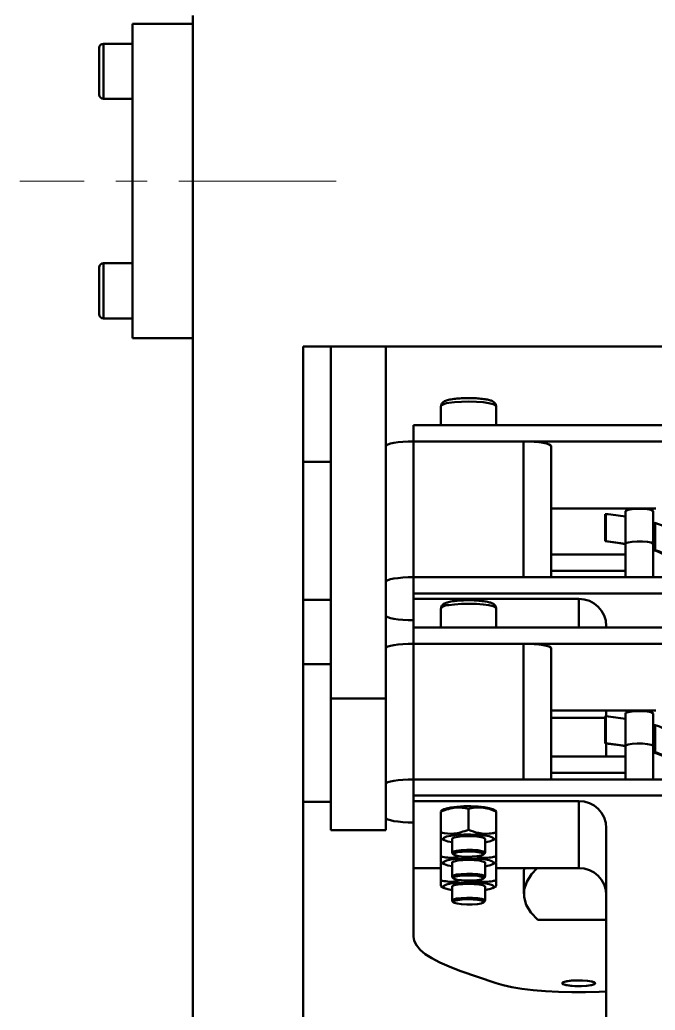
# Model space of a CAD drawing. Header units: millimetres. Extents: x 141 to 982, y 511 to 1105.
# Drawn here: x 603.8 to 642.3, y 941.4 to 1001.3 of the extents above; entities that cross this region are included whole.
import ezdxf

# ---------------------------------------------------------------- set-up
doc = ezdxf.new("R2010")
doc.units = ezdxf.units.MM
doc.header["$LTSCALE"] = 0.3
doc.linetypes.add('CENTER', pattern=[50.8, 31.75, -6.35, 6.35, -6.35])
doc.layers.add('粗实线', color=7, linetype='Continuous', lineweight=50)
doc.layers.add('细点画线', color=1, linetype='CENTER', lineweight=18)

msp = doc.modelspace()

# ---------------------------------------------------------------- linework, layer by layer
at = {"layer": '粗实线'}
for p, q in [((614.312, 1001.505), (614.312, 991.505)), ((614.312, 1001.005), (610.645, 1001.005)), ((610.645, 1001.005), (610.645, 996.255)), ((610.645, 999.811), (608.895, 999.811)), ((608.895, 999.811), (608.895, 999.587)), ((608.645, 999.371), (608.645, 999.561)), ((608.645, 996.727), (608.645, 999.371)), ((608.895, 999.587), (608.895, 996.477)), ((608.895, 996.477), (610.645, 996.477)), ((610.645, 996.255), (610.645, 982.005)), ((614.312, 991.505), (614.312, 891.505)), ((610.645, 986.532), (608.895, 986.532)), ((608.895, 986.532), (608.895, 986.308)), ((608.645, 986.092), (608.645, 986.282)), ((608.645, 983.448), (608.645, 986.092)), ((608.895, 986.308), (608.895, 983.198)), ((608.895, 983.198), (610.645, 983.198)), ((610.645, 982.005), (614.312, 982.005)), ((780.978, 981.505), (620.978, 981.505)), ((620.978, 981.505), (620.978, 908.171)), ((622.645, 960.199), (622.645, 981.505)), ((625.978, 963.235), (625.978, 981.505)), ((629.312, 977.88), (629.312, 976.736)), ((632.645, 976.736), (632.645, 977.88)), ((627.645, 976.736), (764.312, 976.736)), ((627.645, 976.736), (627.645, 975.751)), ((627.645, 975.751), (627.645, 967.544)), ((627.645, 975.751), (634.312, 975.751)), ((627.645, 975.751), (764.312, 975.751)), ((634.312, 967.544), (634.312, 975.751)), ((635.978, 975.462), (635.978, 967.544)), ((622.645, 974.512), (620.978, 974.512)), ((642.312, 971.699), (635.978, 971.699)), ((640.478, 971.533), (640.478, 969.563)), ((642.145, 969.563), (642.145, 971.533)), ((639.274, 971.365), (639.24, 971.355)), ((639.24, 971.355), (639.24, 969.714)), ((639.274, 971.365), (639.274, 969.724)), ((642.239, 970.821), (642.145, 970.85)), ((642.268, 970.824), (642.239, 970.821)), ((642.239, 970.821), (642.239, 969.18)), ((642.268, 970.824), (642.268, 969.182)), ((639.274, 969.724), (639.24, 969.714)), ((640.478, 969.563), (640.478, 967.544)), ((642.145, 967.544), (642.145, 969.563)), ((642.239, 969.18), (642.145, 969.209)), ((642.268, 969.182), (642.239, 969.18)), ((635.978, 968.918), (640.478, 968.918)), ((635.978, 967.933), (640.478, 967.933)), ((627.645, 967.544), (634.312, 967.544)), ((627.645, 967.544), (627.645, 966.56)), ((627.645, 967.544), (764.312, 967.544)), ((620.978, 966.179), (622.645, 966.179)), ((627.645, 966.231), (627.645, 966.56)), ((764.312, 966.56), (627.645, 966.56)), ((627.645, 966.231), (637.645, 966.231)), ((627.645, 966.231), (627.645, 964.509)), ((637.645, 964.509), (637.645, 966.231)), ((629.312, 965.627), (629.299, 965.62)), ((629.312, 965.654), (629.312, 964.509)), ((632.645, 964.509), (632.645, 965.654)), ((632.661, 965.618), (632.645, 965.627)), ((627.645, 964.509), (764.312, 964.509)), ((627.645, 964.509), (627.645, 963.524)), ((639.312, 964.59), (639.312, 964.509)), ((625.978, 955.028), (625.978, 963.235)), ((627.645, 963.524), (627.645, 955.318)), ((627.645, 963.524), (634.312, 963.524)), ((627.645, 963.524), (764.312, 963.524)), ((634.312, 955.318), (634.312, 963.524)), ((635.978, 963.235), (635.978, 955.318)), ((622.645, 962.285), (620.978, 962.285)), ((622.645, 960.199), (625.978, 960.199)), ((622.645, 958.175), (622.645, 960.199)), ((642.312, 959.473), (635.978, 959.473)), ((635.978, 959.044), (639.24, 959.044)), ((639.274, 959.138), (639.24, 959.129)), ((639.24, 959.129), (639.24, 957.487)), ((639.274, 959.138), (639.274, 957.497)), ((639.312, 959.473), (639.312, 959.134)), ((640.478, 959.306), (640.478, 957.336)), ((642.145, 957.336), (642.145, 959.306)), ((642.239, 958.594), (642.145, 958.624)), ((642.268, 958.597), (642.239, 958.594)), ((642.239, 958.594), (642.239, 956.953)), ((642.268, 958.597), (642.268, 956.956)), ((622.645, 958.175), (622.645, 954.084)), ((639.274, 957.497), (639.24, 957.487)), ((639.312, 957.479), (639.312, 956.691)), ((640.478, 957.336), (640.478, 955.318)), ((642.145, 955.318), (642.145, 957.336)), ((635.978, 956.691), (640.478, 956.691)), ((642.239, 956.953), (642.145, 956.982)), ((642.268, 956.956), (642.239, 956.953)), ((635.978, 955.706), (640.478, 955.706)), ((625.978, 954.069), (625.978, 955.028)), ((627.645, 955.318), (634.312, 955.318)), ((627.645, 955.318), (627.645, 954.333)), ((627.645, 955.318), (764.312, 955.318)), ((627.645, 954.004), (627.645, 954.333)), ((764.312, 954.333), (627.645, 954.333)), ((620.978, 953.952), (622.645, 953.952)), ((622.645, 952.252), (622.645, 954.084)), ((625.978, 952.252), (625.978, 954.069)), ((627.645, 954.004), (637.645, 954.004)), ((627.645, 954.004), (627.645, 949.953)), ((637.645, 949.953), (637.645, 954.004)), ((629.51, 953.507), (629.299, 953.393)), ((629.312, 953.375), (629.312, 952.103)), ((629.312, 953.371), (629.312, 953.375)), ((630.978, 953.542), (630.978, 952.271)), ((632.661, 953.391), (632.446, 953.507)), ((632.645, 953.375), (632.645, 953.361)), ((632.645, 953.375), (632.645, 952.103)), ((639.312, 952.363), (639.312, 923.147)), ((622.645, 952.252), (625.978, 952.252)), ((629.299, 951.751), (629.51, 951.637)), ((629.312, 951.744), (629.312, 950.656)), ((629.978, 951.719), (629.978, 950.882)), ((631.978, 950.882), (631.978, 951.719)), ((632.446, 951.637), (632.661, 951.753)), ((632.645, 951.744), (632.645, 950.656)), ((629.994, 950.851), (630.076, 950.771)), ((631.881, 950.771), (631.963, 950.851)), ((629.299, 950.304), (629.51, 950.19)), ((629.312, 950.297), (629.312, 949.209)), ((629.978, 950.272), (629.978, 949.435)), ((631.978, 949.435), (631.978, 950.272)), ((632.446, 950.19), (632.661, 950.306)), ((632.645, 950.297), (632.645, 949.209)), ((627.645, 949.953), (629.312, 949.953)), ((627.645, 945.819), (627.645, 949.953)), ((629.994, 949.404), (630.076, 949.324)), ((631.881, 949.324), (631.963, 949.404)), ((632.645, 949.953), (637.645, 949.953)), ((634.324, 949.718), (634.342, 949.953)), ((634.324, 949.718), (634.324, 948.405)), ((629.299, 948.857), (629.51, 948.743)), ((629.978, 948.825), (629.978, 947.987)), ((631.978, 947.987), (631.978, 948.825)), ((632.446, 948.743), (632.661, 948.859)), ((629.994, 947.957), (630.076, 947.877)), ((631.881, 947.877), (631.963, 947.957)), ((635.167, 946.817), (639.312, 946.817)), ((632.645, 942.989), (630.46, 943.748))]:
    msp.add_line(p, q, dxfattribs=at)
at = {"layer": '粗实线', "flags": 128}
for points in [[(632.645, 977.88), (632.615, 977.935), (632.469, 978.01), (632.213, 978.075), (631.865, 978.125), (631.452, 978.158), (631.003, 978.17), (630.552, 978.16), (630.133, 978.13), (629.777, 978.081)], [(625.978, 975.462), (626.01, 975.518), (626.105, 975.572), (626.259, 975.622), (626.466, 975.666), (626.719, 975.702), (627.007, 975.729), (627.32, 975.746), (627.645, 975.751)], [(634.312, 975.751), (634.637, 975.746), (634.949, 975.729), (635.237, 975.702), (635.49, 975.666), (635.697, 975.622), (635.851, 975.572), (635.946, 975.518), (635.978, 975.462)], [(642.145, 971.533), (642.133, 971.557), (642.016, 971.61), (641.793, 971.651), (641.496, 971.674), (641.171, 971.675), (640.867, 971.655), (640.631, 971.616), (640.499, 971.565), (640.478, 971.533)], [(640.478, 969.552), (640.122, 969.605), (639.24, 969.714)], [(642.145, 969.563), (642.133, 969.588), (642.016, 969.64), (641.793, 969.681), (641.496, 969.704), (641.171, 969.706), (640.867, 969.686), (640.631, 969.647), (640.499, 969.595), (640.478, 969.563)], [(627.645, 967.544), (627.32, 967.539), (627.007, 967.522), (626.719, 967.496), (626.466, 967.46), (626.259, 967.416), (626.105, 967.366), (626.01, 967.311), (625.978, 967.255)], [(632.645, 965.654), (632.615, 965.708), (632.469, 965.783), (632.213, 965.848), (631.865, 965.899), (631.452, 965.931), (631.003, 965.943), (630.552, 965.934), (630.133, 965.903), (629.777, 965.854)], [(625.978, 965.229), (626.01, 965.173), (626.105, 965.118), (626.259, 965.068), (626.466, 965.024), (626.719, 964.988), (627.007, 964.962), (627.32, 964.945), (627.645, 964.94)], [(625.978, 963.235), (626.01, 963.291), (626.105, 963.346), (626.259, 963.396), (626.466, 963.44), (626.719, 963.476), (627.007, 963.502), (627.32, 963.519), (627.645, 963.524)], [(634.312, 963.524), (634.637, 963.519), (634.949, 963.502), (635.237, 963.476), (635.49, 963.44), (635.697, 963.396), (635.851, 963.346), (635.946, 963.291), (635.978, 963.235)], [(642.145, 959.306), (642.133, 959.33), (642.016, 959.383), (641.793, 959.424), (641.496, 959.447), (641.171, 959.449), (640.867, 959.428), (640.631, 959.39), (640.499, 959.338), (640.478, 959.306)], [(640.478, 957.325), (640.122, 957.379), (639.24, 957.487)], [(642.145, 957.336), (642.133, 957.361), (642.016, 957.414), (641.793, 957.455), (641.496, 957.477), (641.171, 957.479), (640.867, 957.459), (640.631, 957.42), (640.499, 957.368), (640.478, 957.336)], [(627.645, 955.318), (627.32, 955.312), (627.007, 955.296), (626.719, 955.269), (626.466, 955.233), (626.259, 955.189), (626.105, 955.139), (626.01, 955.085), (625.978, 955.028)], [(629.51, 953.507), (629.643, 953.56), (629.914, 953.619), (630.272, 953.664), (630.686, 953.689), (631.125, 953.692), (631.551, 953.674), (631.931, 953.636), (632.234, 953.581), (632.435, 953.513), (632.446, 953.507)], [(625.978, 953.002), (626.01, 952.946), (626.105, 952.892), (626.259, 952.841), (626.466, 952.798), (626.719, 952.762), (627.007, 952.735), (627.32, 952.718), (627.645, 952.713)], [(629.978, 951.515), (629.722, 951.563), (629.521, 951.631), (629.438, 951.706), (629.48, 951.782), (629.643, 951.853), (629.914, 951.912), (630.272, 951.957), (630.686, 951.982), (631.125, 951.985), (631.551, 951.967), (631.931, 951.929), (632.234, 951.874), (632.435, 951.806), (632.518, 951.731), (632.476, 951.656), (632.313, 951.585)], [(629.978, 951.719), (629.993, 951.749), (630.112, 951.805)], [(630.112, 951.805), (630.335, 951.852), (630.636, 951.882), (630.978, 951.892), (631.32, 951.882), (631.621, 951.852), (631.844, 951.805), (631.963, 951.749), (631.978, 951.719)], [(632.313, 951.585), (632.042, 951.525), (631.978, 951.515)], [(629.994, 950.851), (629.981, 950.893), (630.064, 950.952), (630.258, 951.002)], [(630.318, 950.91), (630.133, 950.861), (630.062, 950.804), (630.115, 950.746), (630.284, 950.695), (630.548, 950.659), (630.869, 950.641), (631.205, 950.645), (631.511, 950.67), (631.744, 950.712), (631.874, 950.766), (631.883, 950.825), (631.77, 950.88), (631.55, 950.924), (631.253, 950.951), (630.918, 950.958), (630.592, 950.944), (630.318, 950.91)], [(630.258, 951.002), (630.538, 951.038), (630.872, 951.054), (631.218, 951.05), (631.536, 951.026), (631.786, 950.984), (631.939, 950.93), (631.976, 950.87), (631.963, 950.851)], [(629.978, 950.068), (629.722, 950.116), (629.521, 950.184), (629.438, 950.259), (629.48, 950.335), (629.643, 950.405), (629.914, 950.465), (630.272, 950.51), (630.686, 950.534), (631.125, 950.538), (631.551, 950.52), (631.931, 950.482), (632.234, 950.427), (632.435, 950.359), (632.518, 950.284), (632.476, 950.208), (632.313, 950.138)], [(629.978, 950.272), (629.993, 950.302), (630.112, 950.358)], [(630.112, 950.358), (630.335, 950.405), (630.636, 950.435), (630.978, 950.445), (631.32, 950.435), (631.621, 950.405), (631.844, 950.358), (631.963, 950.302), (631.978, 950.272)], [(632.313, 950.138), (632.042, 950.078), (631.978, 950.068)], [(629.994, 949.404), (629.981, 949.446), (630.064, 949.505), (630.258, 949.555)], [(630.318, 949.463), (630.133, 949.414), (630.062, 949.357), (630.115, 949.299), (630.284, 949.248), (630.548, 949.212), (630.869, 949.194), (631.205, 949.198), (631.511, 949.223), (631.744, 949.265), (631.874, 949.319), (631.883, 949.377), (631.77, 949.433), (631.55, 949.477), (631.253, 949.504), (630.918, 949.511), (630.592, 949.497), (630.318, 949.463)], [(630.258, 949.555), (630.538, 949.59), (630.872, 949.607), (631.218, 949.603), (631.536, 949.579), (631.786, 949.537), (631.939, 949.483), (631.976, 949.423), (631.963, 949.404)], [(635.167, 946.817), (634.749, 947.275), (634.473, 947.735), (634.338, 948.197), (634.345, 948.66), (634.495, 949.122), (634.786, 949.582), (635.125, 949.953)], [(629.978, 948.621), (629.722, 948.669), (629.521, 948.737), (629.438, 948.812), (629.48, 948.888), (629.643, 948.958), (629.914, 949.018), (630.272, 949.062), (630.686, 949.087), (631.125, 949.091), (631.551, 949.073), (631.931, 949.035), (632.234, 948.98), (632.435, 948.912), (632.518, 948.837), (632.476, 948.761), (632.313, 948.691)], [(629.978, 948.825), (629.993, 948.855), (630.112, 948.911)], [(630.112, 948.911), (630.335, 948.958), (630.636, 948.988), (630.978, 948.998), (631.32, 948.988), (631.621, 948.958), (631.844, 948.911), (631.963, 948.855), (631.978, 948.825)], [(632.313, 948.691), (632.042, 948.631), (631.978, 948.621)], [(629.994, 947.957), (629.981, 947.999), (630.064, 948.058), (630.258, 948.108)], [(630.318, 948.016), (630.133, 947.967), (630.062, 947.91), (630.115, 947.852), (630.284, 947.801), (630.548, 947.765), (630.869, 947.747), (631.205, 947.751), (631.511, 947.776), (631.744, 947.818), (631.874, 947.872), (631.883, 947.93), (631.77, 947.986), (631.55, 948.03), (631.253, 948.057), (630.918, 948.064), (630.592, 948.05), (630.318, 948.016)], [(630.258, 948.108), (630.538, 948.143), (630.872, 948.16), (631.218, 948.156), (631.536, 948.132), (631.786, 948.09), (631.939, 948.036), (631.976, 947.976), (631.963, 947.957)], [(630.46, 943.748), (629.809, 943.991), (629.241, 944.241), (628.757, 944.496), (628.358, 944.755), (628.047, 945.018), (627.824, 945.283), (627.69, 945.551), (627.645, 945.819)], [(639.312, 942.497), (638.873, 942.476), (638.057, 942.455), (637.233, 942.455), (636.417, 942.476), (635.628, 942.518), (634.883, 942.579), (634.199, 942.659), (633.589, 942.756), (633.067, 942.866), (632.645, 942.989)], [(638.645, 942.989), (638.585, 942.93), (638.411, 942.878), (638.145, 942.839), (637.819, 942.818), (637.471, 942.818), (637.145, 942.839), (636.879, 942.878), (636.705, 942.93), (636.645, 942.989), (636.705, 943.049), (636.879, 943.101), (637.145, 943.14), (637.471, 943.16), (637.819, 943.16), (638.145, 943.14), (638.411, 943.101), (638.585, 943.049), (638.645, 942.989)], [(636.916, 943.108), (636.726, 943.058), (636.646, 942.999), (636.688, 942.939), (636.844, 942.885), (637.097, 942.844), (637.417, 942.82), (637.763, 942.817), (638.096, 942.834), (638.374, 942.87), (638.564, 942.921), (638.643, 942.98), (638.602, 943.04), (638.446, 943.093), (638.192, 943.135), (637.873, 943.158), (637.527, 943.162), (637.194, 943.144), (636.916, 943.108)]]:
    msp.add_lwpolyline(points, dxfattribs=at)
at = {"layer": '粗实线'}
for centre, radius, start, end in [((608.895, 999.561), 0.25, 90, 180), ((608.895, 996.727), 0.25, 180, 270), ((608.895, 986.282), 0.25, 90, 180), ((608.895, 983.448), 0.25, 180, 270), ((629.734, 977.54), 0.543, 85.45457, 141.17093), ((636.651, 946.423), 25.08, 81.22136, 83.99468), ((641.13, 967.13), 3.865, 64.74676, 72.87089), ((636.651, 944.784), 25.077, 81.22121, 83.99483), ((641.027, 965.487), 3.864, 63.03797, 73.18104), ((641.13, 965.489), 3.865, 64.74623, 72.87142), ((637.657, 964.577), 1.654, 0.4418, 90.43522), ((629.734, 965.314), 0.543, 85.4544, 141.17059), ((636.651, 934.198), 25.078, 81.22129, 83.99476), ((641.13, 954.903), 3.865, 64.74654, 72.87099), ((636.651, 932.556), 25.079, 81.22134, 83.99473), ((641.027, 953.26), 3.864, 63.03845, 73.18051), ((641.13, 953.262), 3.865, 64.74652, 72.87107), ((637.657, 952.35), 1.654, 0.4418, 90.43524), ((637.657, 948.299), 1.654, 0.4418, 90.43524)]:
    msp.add_arc(centre, radius, start, end, dxfattribs=at)
for points, knots in [([(629.913, 978.297), (629.864, 978.287), (629.715, 978.258), (629.556, 978.206), (629.421, 978.124), (629.326, 978.013), (629.32, 977.919), (629.318, 977.881)], [0, 0, 0, 0, 0.1679688, 0.5135273, 0.7135623, 0.8820293, 1, 1, 1, 1]), ([(632.641, 977.878), (632.642, 977.884), (632.654, 977.937), (632.608, 978.036), (632.526, 978.13), (632.411, 978.199), (632.246, 978.257), (631.985, 978.312), (631.641, 978.353), (631.249, 978.375), (630.845, 978.379), (630.452, 978.363), (630.137, 978.334), (629.975, 978.307), (629.913, 978.297)], [0, 0, 0, 0, 0.007052, 0.059506, 0.107068, 0.169999, 0.26285, 0.37327, 0.489046, 0.600582, 0.710905, 0.821106, 0.931774, 1, 1, 1, 1]), ([(632.641, 965.651), (632.642, 965.657), (632.654, 965.71), (632.608, 965.809), (632.526, 965.903), (632.411, 965.972), (632.246, 966.03), (631.985, 966.085), (631.641, 966.126), (631.249, 966.149), (630.845, 966.152), (630.452, 966.136), (630.137, 966.107), (629.975, 966.08), (629.913, 966.07)], [0, 0, 0, 0, 0.007052, 0.059506, 0.107067, 0.169998, 0.26285, 0.37327, 0.489046, 0.600582, 0.710905, 0.821106, 0.931774, 1, 1, 1, 1]), ([(629.913, 966.07), (629.864, 966.061), (629.715, 966.031), (629.556, 965.979), (629.421, 965.897), (629.326, 965.786), (629.32, 965.692), (629.318, 965.654)], [0, 0, 0, 0, 0.167969, 0.513531, 0.713562, 0.882029, 1, 1, 1, 1]), ([(629.312, 953.375), (629.609, 953.481), (630.166, 953.68), (630.72, 953.586), (630.978, 953.542)], [0, 0, 0, 0, 0.534716, 1, 1, 1, 1]), ([(630.978, 953.542), (631.177, 953.578), (631.653, 953.663), (632.227, 953.546), (632.573, 953.405), (632.645, 953.375)], [0, 0, 0, 0, 0.362957, 0.866943, 1, 1, 1, 1]), ([(630.978, 952.271), (630.68, 952.164), (630.124, 951.965), (629.569, 952.06), (629.312, 952.103)], [0, 0, 0, 0, 0.534716, 1, 1, 1, 1]), ([(629.312, 952.103), (629.312, 951.959), (629.312, 951.749), (629.312, 951.768), (629.312, 951.774)], [0, 0, 0, 0, 0.687734, 1, 1, 1, 1]), ([(632.645, 952.103), (632.573, 952.088), (632.227, 952.016), (631.653, 952.015), (631.177, 952.195), (630.978, 952.271)], [0, 0, 0, 0, 0.133057, 0.637044, 1, 1, 1, 1]), ([(632.645, 951.783), (632.645, 951.777), (632.645, 951.763), (632.645, 951.976), (632.645, 952.103)], [0, 0, 0, 0, 0.40245, 1, 1, 1, 1]), ([(630.418, 950.676), (630.307, 950.641), (629.937, 950.524), (629.569, 950.602), (629.312, 950.656)], [0, 0, 0, 0, 0.299733, 1, 1, 1, 1]), ([(629.312, 950.656), (629.312, 950.512), (629.312, 950.302), (629.312, 950.321), (629.312, 950.327)], [0, 0, 0, 0, 0.687738, 1, 1, 1, 1]), ([(632.645, 950.656), (632.573, 950.642), (632.227, 950.571), (631.817, 950.545), (631.501, 950.654), (631.461, 950.667)], [0, 0, 0, 0, 0.187864, 0.899447, 1, 1, 1, 1]), ([(632.645, 950.336), (632.645, 950.33), (632.645, 950.316), (632.645, 950.529), (632.645, 950.656)], [0, 0, 0, 0, 0.40245, 1, 1, 1, 1]), ([(630.418, 949.229), (630.307, 949.194), (629.937, 949.077), (629.569, 949.155), (629.312, 949.209)], [0, 0, 0, 0, 0.299733, 1, 1, 1, 1]), ([(629.312, 949.209), (629.312, 949.065), (629.312, 948.855), (629.312, 948.874), (629.312, 948.88)], [0, 0, 0, 0, 0.687736, 1, 1, 1, 1]), ([(632.645, 949.209), (632.573, 949.195), (632.227, 949.124), (631.817, 949.098), (631.501, 949.207), (631.461, 949.22)], [0, 0, 0, 0, 0.187865, 0.899448, 1, 1, 1, 1]), ([(632.645, 948.889), (632.645, 948.883), (632.645, 948.869), (632.645, 949.082), (632.645, 949.209)], [0, 0, 0, 0, 0.40245, 1, 1, 1, 1])]:
    msp.add_open_spline(points, degree=3, knots=knots, dxfattribs=at)
at = {"layer": '细点画线'}
msp.add_line((622.971, 991.505), (603.836, 991.505), dxfattribs=at)

doc.saveas('drawing.dxf')
